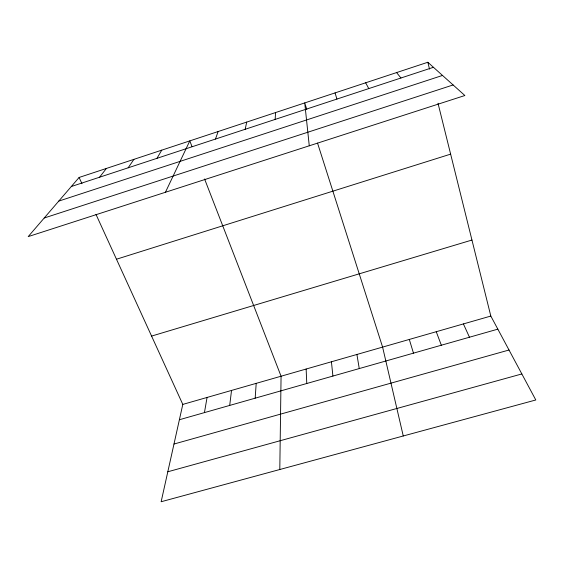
<?xml version="1.0" encoding="UTF-8"?>
<svg xmlns="http://www.w3.org/2000/svg" width="564" height="564" viewBox="0 0 564 564"><rect width="100%" height="100%" fill="white"/><g stroke="black" fill="none" stroke-linecap="round" stroke-linejoin="round"><path stroke-width="0.85" d="M279.8 469.516L281.069 376.223L204.577 178.978M275.14 119.42L275.584 112.546M255.175 398.177L256.197 383.358M229.703 405.424L231.529 390.429M204.443 412.608L207.066 397.451M245.164 129.29L246.722 122.085M95.979 214.369L182.799 404.409L161.142 501.741L535.8 399.982L490.821 316.059L438.002 103.24M215.476 139.061L218.127 131.532M165.435 192.268L189.8 140.887L192.007 146.562M156.968 158.322L161.741 150.158M128.134 167.818L133.943 159.337M99.581 177.216L106.399 168.439M79.108 177.456L28.2 236.612L464.87 95.52L427.829 62.259L79.108 177.456L81.963 183.702M71.297 186.529L433.441 67.299M58.755 201.108L442.507 75.442M44.211 218.007L453.103 84.96M116.466 259.228L450.629 154.134M151.582 336.088L471.955 240.045M182.799 404.409L490.821 316.059M179.387 419.736L497.836 329.15M173.98 444.037L509.017 350.011M167.811 471.772L521.848 373.946M396.591 72.573L400.941 78.001M365.662 82.788L368.771 88.59M463.411 323.919L469.459 337.223M436.247 331.71L441.337 345.224M306.823 109.487L304.729 102.923L309.269 145.794M317.539 143.087L382.603 347.1L403.26 435.986M335.044 92.905L336.934 99.074M409.309 339.436L413.468 353.149M427.829 62.259L429.521 69.097M356.906 354.467L359.261 368.567M331.421 361.778L332.908 376.068M306.139 369.032L306.774 383.499"/></g></svg>
